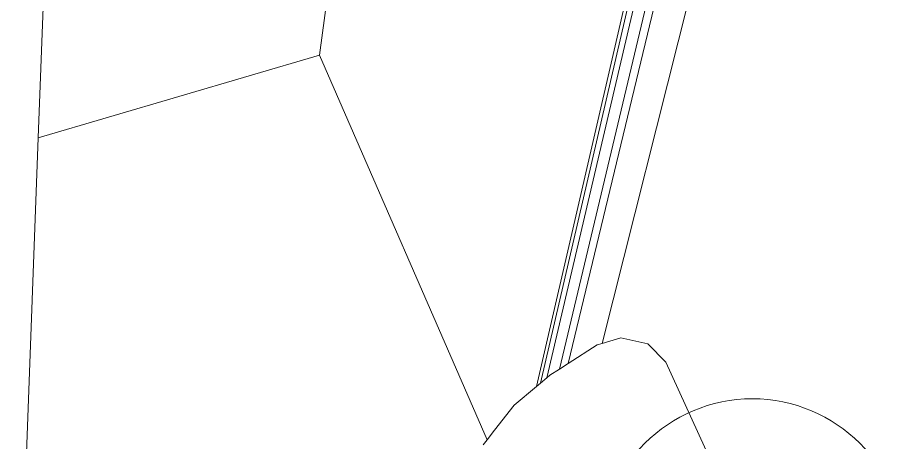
# Model space of a CAD drawing. Header units: millimetres. Extents: x 1634676 to 2568129, y -408635 to -190573.
# Drawn here: x 2503623 to 2506512, y -333923 to -332541 of the extents above; entities that cross this region are included whole.
import ezdxf

# ---------------------------------------------------------------- set-up
doc = ezdxf.new("R2010")
doc.units = ezdxf.units.MM
doc.header["$MEASUREMENT"] = 0
doc.layers.add('thin', color=250, linetype='Continuous', lineweight=5)

msp = doc.modelspace()

# ---------------------------------------------------------------- linework, layer by layer
at = {"layer": 'thin'}
for p, q in [((2505527.9, -333601.5), (2506231.1, -330814.7)), ((2505416.6, -333667.1), (2506072.8, -330948.5)), ((2505388.6, -333685), (2506033.6, -330981.6)), ((2505313.8, -333741.5), (2505946.8, -331005.9)), ((2505326.4, -333730.9), (2505961.2, -331001.9)), ((2505347.5, -333713.1), (2505985.1, -330995.2)), ((2503737.3, -331689), (2503690.1, -332931.6)), ((2504607, -332663), (2504696.2, -331988.1)), ((2504607, -332663), (2503690.1, -332931.6)), ((2505152.7, -333915.4), (2504607, -332663)), ((2503690.1, -332931.6), (2503623, -334700.6)), ((2505527.9, -333601.5), (2505588.5, -333583)), ((2505588.5, -333583), (2505676.8, -333603.3)), ((2505416.6, -333667.1), (2505512, -333606.3)), ((2505512, -333606.3), (2505527.9, -333601.5)), ((2505735.3, -333662.6), (2505676.8, -333603.3)), ((2505388.6, -333685), (2505416.6, -333667.1)), ((2505735.3, -333662.6), (2506299.2, -334891.3)), ((2505347.5, -333713.1), (2505357.4, -333704.8)), ((2505357.4, -333704.8), (2505388.6, -333685)), ((2505313.8, -333741.5), (2505326.4, -333730.9)), ((2505326.4, -333730.9), (2505347.5, -333713.1)), ((2505241.4, -333802.3), (2505313.8, -333741.5)), ((2505177.4, -333883.7), (2505241.4, -333802.3)), ((2505177.4, -333883.7), (2505152.7, -333915.4)), ((2505152.7, -333915.4), (2505140.2, -333931.4))]:
    msp.add_line(p, q, dxfattribs=at)
msp.add_circle((2506017.2, -334277), 495.2, dxfattribs=at)

doc.saveas('drawing.dxf')
